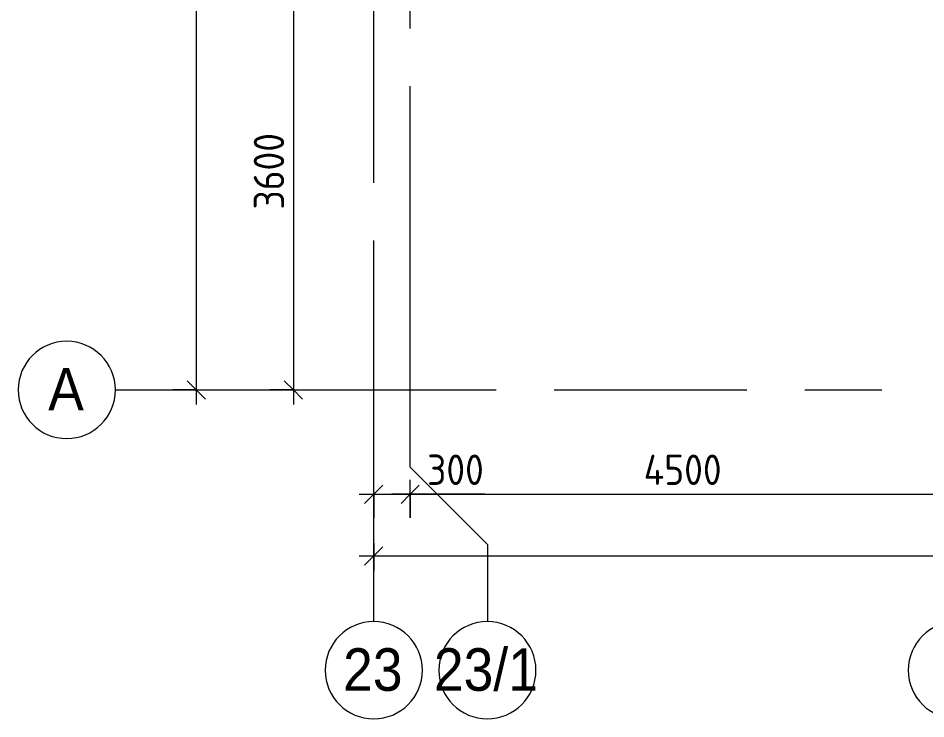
# Model space of a CAD drawing. Header units: millimetres. Extents: x 81633 to 280618, y -8553 to 29000.
# Drawn here: x 81633 to 89104, y -2706 to 3059 of the extents above; entities that cross this region are included whole.
import ezdxf

# ---------------------------------------------------------------- set-up
doc = ezdxf.new("R2010")
doc.units = ezdxf.units.MM
doc.linetypes.add('Осевая', pattern=[3175, 635, -476.25, 1587.5, -476.25])
for name, color, linetype, lineweight in [('A-ANNO-DIMS', 7, 'Continuous', 9), ('A-ANNO-DIMS-100', 7, 'Continuous', 9), ('Оси', 7, 'Continuous', 9), ('Оси-1', 7, 'Continuous', 20), ('Оси-2', 7, 'Осевая', 9)]:
    doc.layers.add(name, color=color, linetype=linetype, lineweight=lineweight)
doc.styles.add('Arial', font='arial.ttf', dxfattribs={"width": 0.9, "height": 350})
doc.styles.add('ISOCPEUR', font='isocpeur.ttf', dxfattribs={"width": 0.9, "height": 250})
doc.dimstyles.new('ISO-2_5_0_9К_БОЛЬШОЙ', dxfattribs={"dimscale": 304.8, "dimtxt": 248.995294, "dimasz": 0.492126, "dimexe": 0.393701, "dimexo": 0.984252, "dimgap": 0, "dimtad": 1, "dimdec": 0, "dimrnd": 10, "dimzin": 0, "dimdsep": 46, "dimtxsty": 'ISOCPEUR', "dimblk1": 'OBLIQUE', "dimblk2": 'OBLIQUE', "dimsah": 1, "dimcen": 0.09, "dimdle": 0.393701, "dimazin": 0, "dimtfac": 1, "dimtdec": 4, "dimtix": 1, "dimtmove": 0, "dimatfit": 3, "dimfxl": 1, "dimtvp": 1, "dimtolj": 1, "dimtzin": 0, "dimarcsym": 2})
doc.dimstyles.new('ISO-2_5_0_9К_БОЛЬШОЙ_1', dxfattribs={"dimscale": 304.8, "dimtxt": 248.995294, "dimasz": 0.492126, "dimexe": 0.393701, "dimexo": 0.984252, "dimgap": 0, "dimtad": 1, "dimdec": 0, "dimrnd": 10, "dimzin": 0, "dimdsep": 46, "dimtxsty": 'ISOCPEUR', "dimblk1": 'OBLIQUE', "dimblk2": 'OBLIQUE', "dimsah": 1, "dimcen": 0.09, "dimdle": 0.393701, "dimazin": 0, "dimtfac": 1, "dimtdec": 4, "dimtix": 1, "dimtmove": 2, "dimatfit": 3, "dimfxl": 1, "dimtvp": 1, "dimtolj": 1, "dimtzin": 0, "dimarcsym": 2})
doc.dimstyles.new('ISO-2_5_0_9К_БОЛЬШОЙ_2', dxfattribs={"dimscale": 304.8, "dimtxt": 248.995294, "dimasz": 0.492126, "dimexe": 0.393701, "dimexo": 0.984252, "dimgap": 0, "dimtad": 1, "dimdec": 0, "dimrnd": 10, "dimzin": 0, "dimdsep": 46, "dimtxsty": 'ISOCPEUR', "dimblk1": 'OBLIQUE', "dimblk2": 'OBLIQUE', "dimsah": 1, "dimcen": 0.09, "dimdle": 0.393701, "dimazin": 0, "dimtfac": 1, "dimtdec": 4, "dimtix": 1, "dimtmove": 1, "dimatfit": 3, "dimfxl": 1, "dimtvp": 1, "dimtolj": 1, "dimtzin": 0, "dimarcsym": 2})
doc.dimstyles.new('ISO-2_5_0_9К_БОЛЬШОЙ_округление_1', dxfattribs={"dimscale": 304.8, "dimtxt": 248.995294, "dimasz": 0.492126, "dimexe": 0.393701, "dimexo": 0, "dimgap": 0, "dimtad": 1, "dimdec": 0, "dimrnd": 10, "dimzin": 0, "dimdsep": 46, "dimtxsty": 'ISOCPEUR', "dimblk1": 'OBLIQUE', "dimblk2": 'OBLIQUE', "dimsah": 1, "dimcen": 0.09, "dimdle": 0.393701, "dimazin": 0, "dimtfac": 1, "dimtdec": 4, "dimtix": 1, "dimtmove": 0, "dimatfit": 3, "dimfxl": 1, "dimtvp": 1, "dimtolj": 1, "dimtzin": 0, "dimarcsym": 2})

# ---------------------------------------------------------------- blocks, each defined once
blk = doc.blocks.new('Ось сетки - D8-29747960-План устройства полов 2 этажa в осях 23-33')
at = {"layer": 'Оси-1'}
for start, end in [(360, 180), (180, 360)]:
    blk.add_arc((0, 0), 4, start, end, dxfattribs=at)
blk = doc.blocks.new('DIMBLOCK11-План устройства полов 2 этажa в осях 23-33')
at = {"layer": 'A-ANNO-DIMS-100', "lineweight": 20}
for p, q in [((83898.6, 3600), (83823.6, 3675)), ((83898.6, 3600), (83973.6, 3525)), ((83898.6, 0), (83823.6, 75)), ((83898.6, 0), (83973.6, -75))]:
    blk.add_line(p, q, dxfattribs=at)
at = {"layer": 'A-ANNO-DIMS-100'}
for p, q in [((83704.6, 3600), (84018.6, 3600)), ((83898.6, 3600), (83704.6, 3600)), ((83898.6, 3600), (83898.6, -120)), ((83704.6, 0), (84018.6, 0)), ((83898.6, 0), (83704.6, 0))]:
    blk.add_line(p, q, dxfattribs=at)
at = {"layer": 'A-ANNO-DIMS-100', "color": 0, "insert": (83572, 1484), "char_height": 250, "width": 758.478, "attachment_point": 1, "rotation": 90, "line_spacing_factor": 1.149209, "style": 'ISOCPEUR'}
blk.add_mtext('3600', dxfattribs=at)
blk = doc.blocks.new('_Oblique')
at = {"color": 0, "linetype": 'ByBlock', "lineweight": -2}
blk.add_line((-0.5, -0.5), (0.5, 0.5), dxfattribs=at)
blk = doc.blocks.new('DIMBLOCK12-План устройства полов 2 этажa в осях 23-33')
at = {"layer": 'A-ANNO-DIMS-100', "lineweight": 20}
for p, q in [((83098.6, 27000), (83023.6, 27075)), ((83098.6, 27000), (83173.6, 26925)), ((83098.6, 0), (83023.6, 75)), ((83098.6, 0), (83173.6, -75))]:
    blk.add_line(p, q, dxfattribs=at)
at = {"layer": 'A-ANNO-DIMS-100'}
for p, q in [((83098.6, 27120), (83098.6, -120)), ((82904.6, 27000), (83218.6, 27000)), ((83098.6, 27000), (82904.6, 27000)), ((82904.6, 0), (83218.6, 0)), ((83098.6, 0), (82904.6, 0))]:
    blk.add_line(p, q, dxfattribs=at)
at = {"layer": 'A-ANNO-DIMS-100', "color": 0, "insert": (82772, 13572), "char_height": 250, "width": 948.097, "attachment_point": 1, "rotation": 90, "line_spacing_factor": 1.149209, "style": 'ISOCPEUR'}
blk.add_mtext('27000', dxfattribs=at)
blk = doc.blocks.new('DIMBLOCK14-План устройства полов 2 этажa в осях 23-33')
at = {"layer": 'A-ANNO-DIMS-100'}
for p, q in [((84560, -1052.7), (84560, -738.7)), ((84860, -1052.7), (84860, -738.7)), ((84440, -858.7), (84860, -858.7)), ((84560, -858.7), (84560, -1052.7)), ((84899.1, -858.7), (84710, -858.7)), ((84860, -858.7), (84860, -1052.7)), ((85473.2, -858.7), (84899.1, -858.7))]:
    blk.add_line(p, q, dxfattribs=at)
at = {"layer": 'A-ANNO-DIMS-100', "lineweight": 20}
for p, q in [((84560, -858.7), (84635, -783.7)), ((84860, -858.7), (84935, -783.7)), ((84560, -858.7), (84485, -933.7)), ((84860, -858.7), (84785, -933.7))]:
    blk.add_line(p, q, dxfattribs=at)
at = {"layer": 'A-ANNO-DIMS-100', "color": 0, "insert": (84999.1, -532.1), "char_height": 250, "width": 568.858, "attachment_point": 1, "line_spacing_factor": 1.149209, "style": 'ISOCPEUR'}
blk.add_mtext('300', dxfattribs=at)
blk = doc.blocks.new('DIMBLOCK15-План устройства полов 2 этажa в осях 23-33')
at = {"layer": 'A-ANNO-DIMS-100'}
for p, q in [((84860, -1052.7), (84860, -738.7)), ((89360, -1052.7), (89360, -738.7)), ((84860, -858.7), (89360, -858.7)), ((84860, -858.7), (84860, -1052.7)), ((89360, -858.7), (89360, -1052.7))]:
    blk.add_line(p, q, dxfattribs=at)
at = {"layer": 'A-ANNO-DIMS-100', "lineweight": 20}
for p, q in [((84860, -858.7), (84935, -783.7)), ((89360, -858.7), (89435, -783.7)), ((84860, -858.7), (84785, -933.7)), ((89360, -858.7), (89285, -933.7))]:
    blk.add_line(p, q, dxfattribs=at)
at = {"layer": 'A-ANNO-DIMS-100', "color": 0, "insert": (86782, -532.1), "char_height": 250, "width": 787.208, "attachment_point": 1, "line_spacing_factor": 1.149209, "style": 'ISOCPEUR'}
blk.add_mtext('4500', dxfattribs=at)
blk = doc.blocks.new('DIMBLOCK55-План устройства полов 2 этажa в осях 23-33')
at = {"layer": 'A-ANNO-DIMS-100'}
for p, q in [((84560, -1259.9), (84560, -1486)), ((84560, -1366), (84560, -1259.9)), ((125010, -1259.9), (125010, -1486)), ((125010, -1366), (125010, -1259.9)), ((84440, -1366), (125130, -1366))]:
    blk.add_line(p, q, dxfattribs=at)
at = {"layer": 'A-ANNO-DIMS-100', "lineweight": 20}
for p, q in [((84560, -1366), (84635, -1291)), ((125010, -1366), (125085, -1291)), ((84560, -1366), (84485, -1441)), ((125010, -1366), (124935, -1441))]:
    blk.add_line(p, q, dxfattribs=at)
at = {"layer": 'A-ANNO-DIMS-100', "color": 0, "insert": (104366, -1039.4), "char_height": 250, "width": 1005.558, "attachment_point": 1, "line_spacing_factor": 1.149209, "style": 'ISOCPEUR'}
blk.add_mtext('40450', dxfattribs=at)

msp = doc.modelspace()

# ---------------------------------------------------------------- linework, layer by layer
at = {"layer": 'Оси'}
for p, q in [((84860, -636.3), (84860, 1863.7)), ((84560, -1906.3), (84560, 593.7)), ((82432.7, 0), (84932.7, 0)), ((84860, -636.3), (85495, -1271.3)), ((85495, -1271.3), (85495, -1906.3))]:
    msp.add_line(p, q, dxfattribs=at)
at = {"layer": 'Оси-2'}
for p, q in [((84560, 593.7), (84560, 19415.1)), ((84860, 1863.7), (84860, 19415.1)), ((84932.7, 0), (122760, 0))]:
    msp.add_line(p, q, dxfattribs=at)

# ---------------------------------------------------------------- block references
at = {"layer": 'Оси-1', "xscale": 99.99999999999993, "yscale": 99.99999999999993, "zscale": 99.99999999999993, "rotation": 269.9999999999994}
msp.add_blockref('Ось сетки - D8-29747960-План устройства полов 2 этажa в осях 23-33', (82032.7, 0), dxfattribs=at)
at = {"layer": 'Оси-1', "xscale": 99.99999999999993, "yscale": 99.99999999999993, "zscale": 99.99999999999993}
for p in [(84560, -2306.3), (85495, -2306.3), (89360, -2306.3)]:
    msp.add_blockref('Ось сетки - D8-29747960-План устройства полов 2 этажa в осях 23-33', p, dxfattribs=at)

# ---------------------------------------------------------------- texts
at = {"layer": 'Оси', "char_height": 350, "attachment_point": 1, "style": 'Arial'}
for s, insert, width in [('\\fArial|b0|i0|c204|p34|;\\W.9;А', (81879.9, 181), 360.759), ('23', (84307.4, -2125.6), 606.076), ('23/1', (85054.7, -2125.6), 1060.633)]:
    msp.add_mtext(s, dxfattribs=dict(at, insert=insert, width=width))

# ---------------------------------------------------------------- dimensions: what is measured, and where the dimension line sits
at = {"layer": 'A-ANNO-DIMS'}
dim = msp.add_linear_dim(base=(83098.6, 0), p1=(83204.6, 27000), p2=(83204.6, 0), angle=90, dimstyle='ISO-2_5_0_9К_БОЛЬШОЙ_1', override={"dimpost": '<>', "dimfxl": 26999.999823}, dxfattribs=at)
dim.commit()
dim.dimension.update_dxf_attribs({"geometry": 'DIMBLOCK12-План устройства полов 2 этажa в осях 23-33', "text_midpoint": (82938.6, 14046), "dimtype": 160, "text_rotation": 90})
dim = msp.add_linear_dim(base=(83898.6, 0), p1=(84004.6, 3600), p2=(84004.6, 0), angle=90, dimstyle='ISO-2_5_0_9К_БОЛЬШОЙ', override={"dimpost": '<>', "dimfxl": 3600}, dxfattribs=at)
dim.commit()
dim.dimension.update_dxf_attribs({"geometry": 'DIMBLOCK11-План устройства полов 2 этажa в осях 23-33', "text_midpoint": (83773.6, 1800)})
dim = msp.add_linear_dim(base=(84860, -858.7), p1=(84560, -752.7), p2=(84860, -752.7), dimstyle='ISO-2_5_0_9К_БОЛЬШОЙ_2', override={"dimpost": '<>', "dimfxl": 300}, dxfattribs=at)
dim.commit()
dim.dimension.update_dxf_attribs({"geometry": 'DIMBLOCK14-План устройства полов 2 этажa в осях 23-33', "text_midpoint": (85283.6, -698.8), "dimtype": 160})
for base, p1, p2, dimstyle, override, picture, middle in [((89360, -858.7), (84860, -752.7), (89360, -752.7), 'ISO-2_5_0_9К_БОЛЬШОЙ', {"dimpost": '<>', "dimfxl": 4500}, 'DIMBLOCK15-План устройства полов 2 этажa в осях 23-33', (87110, -733.7)), ((125010, -1366), (84560, -1259.9), (125010, -1259.9), 'ISO-2_5_0_9К_БОЛЬШОЙ_округление_1', {"dimpost": '<>', "dimfxl": 40450}, 'DIMBLOCK55-План устройства полов 2 этажa в осях 23-33', (104785, -1241))]:
    dim = msp.add_linear_dim(base=base, p1=p1, p2=p2, dimstyle=dimstyle, override=override, dxfattribs=at)
    dim.commit()
    dim.dimension.update_dxf_attribs({"geometry": picture, "text_midpoint": middle})

doc.saveas('drawing.dxf')
